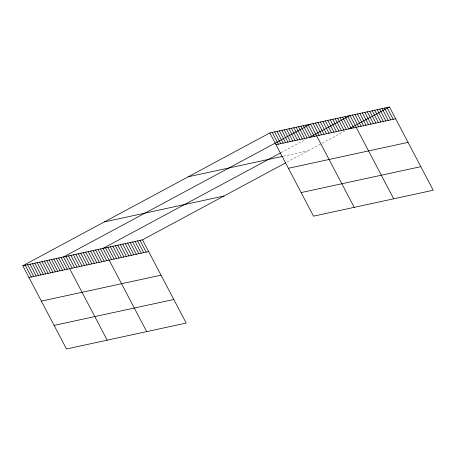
<?xml version="1.0" encoding="UTF-8"?>
<svg xmlns="http://www.w3.org/2000/svg" width="456" height="456" viewBox="0 0 456 456"><rect width="100%" height="100%" fill="white"/><g stroke="black" fill="none" stroke-linecap="round" stroke-linejoin="round"><path stroke-width="0.34" stroke-dasharray="2.28 1.71" d="M281.078 152.635L306.255 139.097M286.995 162.142L345.751 130.547M283.307 156.197L307.988 150.85"/><path stroke-width="0.68" d="M22.8 265.757L142.483 239.839L186.179 323.065L66.496 348.982L22.8 265.757L269.821 132.935L389.504 107.017L433.2 190.243L313.517 216.161L269.821 132.935M280.48 152.959L102.988 248.395L146.684 331.615M309.253 137.49L350.008 115.573L393.705 198.793M142.483 239.839L285.758 162.803M389.504 107.017L348.749 128.934L342.604 117.175M275.994 144.694L395.683 118.777M188.305 176.768L282.686 156.328M288.374 168.281L408.063 142.363M104.316 221.924L224.004 196.012M301.131 192.575L420.82 166.662M28.973 277.516L148.662 251.598M41.353 301.102L161.042 275.185M54.11 325.396L173.799 299.484M387.036 107.553L393.214 119.312M384.568 108.089L390.741 119.848M382.099 108.625L388.273 120.384M379.631 109.155L385.804 120.914M377.163 109.691L383.336 121.45M374.695 110.227L380.868 121.986M372.227 110.762L378.4 122.521M369.759 111.292L375.932 123.057M367.291 111.828L373.464 123.587M364.823 112.364L370.996 124.123M362.355 112.9L368.528 124.659M359.887 113.436L366.06 125.195M357.418 113.966L363.592 125.725M354.945 114.502L361.123 126.261M352.477 115.037L358.655 126.796M347.54 116.103L353.713 127.868M345.072 116.639L351.245 128.398M340.136 117.711L346.309 129.47M337.668 118.246L343.841 130.006M335.2 118.777L341.373 130.536M332.732 119.312L338.905 131.071M330.264 119.848L336.437 131.607M327.796 120.384L333.969 132.143M325.327 120.914L331.501 132.679M322.859 121.45L329.032 133.209M320.386 121.986L326.564 133.745M317.917 122.521L324.096 134.281M315.449 123.057L321.622 134.816M312.981 123.587L319.154 135.346M354.209 207.349L310.513 124.123L63.492 256.945L107.188 340.17M308.119 124.642L314.292 136.401M305.725 125.161L311.898 136.92M303.331 125.679L309.51 137.438M300.937 126.198L307.116 137.957M298.543 126.717L304.722 138.476M296.155 127.235L302.328 138.994M293.761 127.754L299.934 139.513M291.367 128.273L297.54 140.032M288.973 128.791L295.146 140.551M286.579 129.31L292.752 141.069M284.185 129.823L290.358 141.588M281.791 130.342L287.964 142.101M279.397 130.861L285.57 142.62M277.003 131.379L283.176 143.138M274.609 131.898L280.782 143.657M272.215 132.417L278.388 144.176M140.015 240.375L146.188 252.134M137.547 240.91L143.72 252.67M135.079 241.446L141.252 253.205M132.611 241.976L138.784 253.735M130.142 242.512L136.315 254.271M127.674 243.048L133.847 254.807M125.206 243.584L131.379 255.343M122.738 244.12L128.911 255.879M120.27 244.65L126.443 256.409M117.802 245.185L123.975 256.945M115.334 245.721L121.507 257.48M112.866 246.257L119.039 258.016M110.392 246.787L116.571 258.546M107.924 247.323L114.103 259.082M105.456 247.859L111.629 259.618M100.519 248.93L106.693 260.69M98.051 249.46L104.224 261.22M95.583 249.996L101.756 261.755M93.115 250.532L99.288 262.291M90.647 251.068L96.82 262.827M88.179 251.598L94.352 263.357M85.711 252.134L91.884 263.893M83.243 252.67L89.416 264.429M80.775 253.205L86.948 264.964M78.307 253.741L84.48 265.5M75.833 254.271L82.012 266.03M73.365 254.807L79.543 266.566M70.897 255.343L77.07 267.102M68.428 255.879L74.602 267.638M65.96 256.409L72.133 268.168M61.098 257.463L67.271 269.222M58.704 257.982L64.877 269.741M56.31 258.501L62.483 270.26M53.916 259.019L60.089 270.779M51.522 259.538L57.701 271.297M49.128 260.057L55.307 271.816M46.734 260.575L52.913 272.335M44.346 261.094L50.519 272.853M41.952 261.613L48.125 273.372M39.558 262.132L45.731 273.891M37.164 262.645L43.337 274.409M34.77 263.163L40.943 274.922M32.376 263.682L38.549 275.441M29.982 264.201L36.155 275.96M27.588 264.719L33.761 276.478M25.194 265.238L31.367 276.997"/></g></svg>
